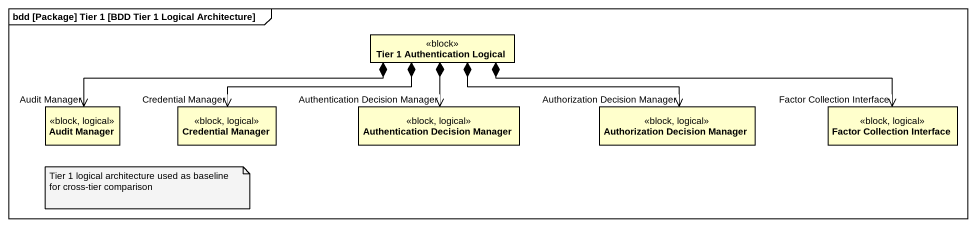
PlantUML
@startuml
mainframe bdd [Package] Tier 1 [BDD Tier 1 Logical Architecture]
hide circle
hide empty members
class "Tier 1 Authentication Logical" as Tier_1_Authentication <<block>>
class "Audit Manager" as Audit_Manager <<block, logical>>
class "Credential Manager" as Credential_Manager <<block, logical>>
class "Authentication Decision Manager" as Authentication_Decision <<block, logical>>
class "Authorization Decision Manager" as Authorization_Decision <<block, logical>>
class "Factor Collection Interface" as Factor_Collection_Interface <<block, logical>>
Tier_1_Authentication *-left-> "Audit Manager" Audit_Manager
Tier_1_Authentication *-left-> "Credential Manager" Credential_Manager
Tier_1_Authentication *--> "Authentication Decision Manager" Authentication_Decision
Tier_1_Authentication *-right-> "Authorization Decision Manager" Authorization_Decision
Tier_1_Authentication *-right-> "Factor Collection Interface" Factor_Collection_Interface
note as N1
  Tier 1 logical architecture used as baseline for cross-tier comparison
end note
@enduml
